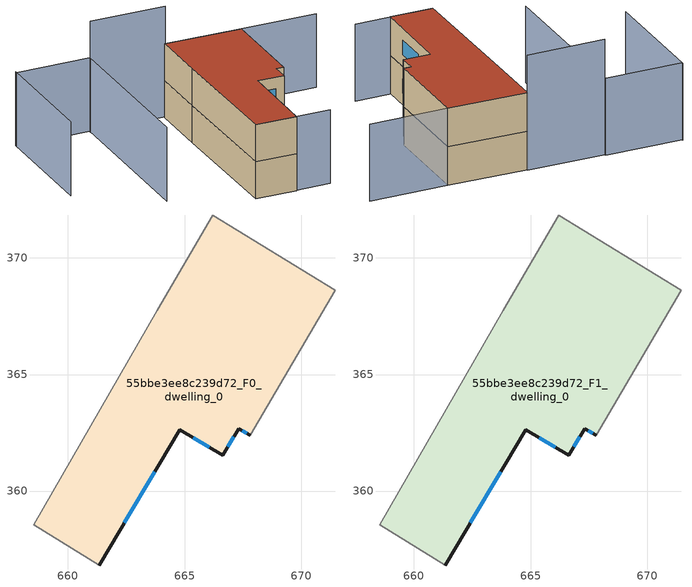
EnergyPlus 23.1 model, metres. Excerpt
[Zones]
55bbe3ee8c239d72_F0_dwelling_0
 floor ground (EU_floor_Construction): 671.47,368.61 667.81,362.39 667.32,362.68 666.64,361.54 664.81,362.64 661.34,356.83 658.53,358.56 663.82,367.76 666.22,371.84 z0
 wall outside (EU_wall_Construction): 661.34,356.83 664.81,362.64 666.64,361.54 667.32,362.68 667.81,362.39 z0:3
 wall adiabatic (EU_wall_Construction): 667.81,362.39 671.47,368.61 666.22,371.84 663.82,367.76 658.53,358.56 661.34,356.83 z0:3
 window (EU_Window_Construction): 667.47,362.59 667.66,362.48 / 666.85,361.9 667.11,362.33 / 665.38,362.3 666.07,361.88 / 662.42,358.64 663.72,360.83 z0.93:2.07
55bbe3ee8c239d72_F1_dwelling_0
 floor to 55bbe3ee8c239d72_F0_dwelling_0 (EU_floor_Construction): 671.47,368.61 667.81,362.39 667.32,362.68 666.64,361.54 664.81,362.64 661.34,356.83 658.52,358.56 663.82,367.76 666.22,371.84 z3
 wall outside (EU_wall_Construction): 661.34,356.83 664.81,362.64 666.64,361.54 667.32,362.68 667.81,362.39 z3:6
 wall adiabatic (EU_wall_Construction): 667.81,362.39 671.47,368.61 666.22,371.84 663.82,367.76 658.53,358.56 661.34,356.83 z3:6
 window (EU_Window_Construction): 667.47,362.59 667.66,362.48 / 666.85,361.9 667.11,362.33 / 665.38,362.3 666.07,361.88 / 662.42,358.64 663.72,360.83 z3.93:5.07
 roof outside (EU_roof_Construction): 667.81,362.39 671.47,368.61 666.22,371.84 663.82,367.76 658.53,358.56 661.34,356.83 664.81,362.64 666.64,361.54 667.32,362.68 z6
shading: 658.53,358.56 663.76,355.48 / 671.47,368.61 676.73,365.52 / 656.06,378.1 661.2,375.08 / 661.2,375.08 654.54,363.76 / 656.12,378.21 651.36,370.1 z0:6; 661.14,374.97 666.37,371.9 z0:9
[Building]
EU S2 Campaign: North Axis=0; Terrain=City; Solar Distribution=FullExterior
[Site:Location]
Montreal-Trudeau.Intl.AP: Latitude=45.4667; Longitude=-73.75; Time Zone=-5; Elevation=36
[SizingPeriod:WeatherFileDays]
AnnualSizingPeriod: Begin Month=1; Begin Day of Month=1; End Month=12; End Day of Month=31; Day of Week for Start Day=Monday; Use Weather File Daylight Saving Period=No; Use Weather File Rain and Snow Indicators=No
[MATERIAL]
EU_InternalMass_Material: Roughness=MediumRough; Thickness=0.1; Conductivity=1; Density=1800; Specific Heat=900; Thermal Absorptance=0.9; Solar Absorptance=0.7; Visible Absorptance=0.7
[MATERIAL:NOMASS] Roughness=MediumRough; Thermal Absorptance=0.9; Solar Absorptance=0.7; Visible Absorptance=0.7
Name | Thermal Resistance
EU_wall_NoMass; EU_floor_NoMass | 1.51479
EU_roof_NoMass | 2.84114
[WINDOWMATERIAL:SIMPLEGLAZINGSYSTEM]
EU_Window_SimpleGlazing: UFactor=3.53504; Solar Heat Gain Coefficient=0.8; Visible Transmittance=0.8
[CONSTRUCTION]
EU_wall_Construction: EU_wall_NoMass
EU_roof_Construction: EU_roof_NoMass
EU_floor_Construction: EU_floor_NoMass
EU_Window_Construction: EU_Window_SimpleGlazing
EU_InternalMass_Construction: EU_InternalMass_Material
[ZONE] Type=1; Multiplier=1; Ceiling Height=autocalculate; Floor Area=autocalculate; Part of Total Floor Area=Yes
Name | Volume
55bbe3ee8c239d72_F0_dwelling_0 | 224.243
55bbe3ee8c239d72_F1_dwelling_0 | 224.244
[INTERNALMASS] Construction=EU_InternalMass_Construction; Surface Area=74.7479
Name | Zone or ZoneList
55bbe3ee8c239d72_F0_dwelling_0_EU_InternalMass | 55bbe3ee8c239d72_F0_dwelling_0
55bbe3ee8c239d72_F1_dwelling_0_EU_InternalMass | 55bbe3ee8c239d72_F1_dwelling_0
[OTHEREQUIPMENT] Fuel Type=Electricity; Design Level Calculation Method=Watts/Area; Power per Zone Floor Area=1; Fraction Latent=0; Fraction Radiant=0; Fraction Lost=0; Carbon Dioxide Generation Rate=0; EndUse Subcategory=EU_Step8_InternalGains
Name | Zone or ZoneList or Space or SpaceList | Schedule
EU_Step8_InternalGain_55bbe3ee8c239d72_F0_dwelling_0_f000 | 55bbe3ee8c239d72_F0_dwelling_0 | EU_Step8_GainSchedule_55bbe3ee8c239d72_F0_dwelling_0_f000
EU_Step8_InternalGain_55bbe3ee8c239d72_F1_dwelling_0_f000 | 55bbe3ee8c239d72_F1_dwelling_0 | EU_Step8_GainSchedule_55bbe3ee8c239d72_F1_dwelling_0_f000
[ZONEVENTILATION:DESIGNFLOWRATE] Schedule=EU_AlwaysOn; Design Flow Rate Calculation Method=AirChanges/Hour; Air Changes per Hour=0.775154; Ventilation Type=Natural; Fan Pressure Rise=0; Fan Total Efficiency=1; Constant Term Coefficient=1; Temperature Term Coefficient=0; Velocity Term Coefficient=0; Velocity Squared Term Coefficient=0; Minimum Indoor Temperature=-100; Maximum Indoor Temperature=100; Delta Temperature=-100; Minimum Outdoor Temperature=-100; Maximum Outdoor Temperature=100; Maximum Wind Speed=40
Name | Zone or ZoneList or Space or SpaceList
EU_ConstantAir_55bbe3ee8c239d72_F0_dwelling_0 | 55bbe3ee8c239d72_F0_dwelling_0
EU_ConstantAir_55bbe3ee8c239d72_F1_dwelling_0 | 55bbe3ee8c239d72_F1_dwelling_0
[HVACTEMPLATE:THERMOSTAT] Constant Heating Setpoint=20; Constant Cooling Setpoint=50
EU_HeatOnly_55bbe3ee8c239d72_F0_dwelling_0; EU_HeatOnly_55bbe3ee8c239d72_F1_dwelling_0
[HVACTEMPLATE:ZONE:IDEALLOADSAIRSYSTEM] System Availability Schedule=EU_AlwaysOn; Maximum Heating Supply Air Temperature=50; Minimum Cooling Supply Air Temperature=13; Maximum Heating Supply Air Humidity Ratio=0.0156; Minimum Cooling Supply Air Humidity Ratio=0.0077; Heating Limit=NoLimit; Cooling Limit=NoLimit; Heating Availability Schedule=EU_AlwaysOn; Cooling Availability Schedule=EU_CoolingOff; Dehumidification Control Type=ConstantSensibleHeatRatio; Cooling Sensible Heat Ratio=0.7; Dehumidification Setpoint=60; Humidification Control Type=None; Humidification Setpoint=30; Outdoor Air Method=None; Outdoor Air Flow Rate per Person=0.00944; Outdoor Air Flow Rate per Zone Floor Area=0; Outdoor Air Flow Rate per Zone=0; Demand Controlled Ventilation Type=None; Outdoor Air Economizer Type=NoEconomizer; Heat Recovery Type=None; Sensible Heat Recovery Effectiveness=0.7; Latent Heat Recovery Effectiveness=0.65
Name | Template Thermostat
55bbe3ee8c239d72_F0_dwelling_0 | EU_HeatOnly_55bbe3ee8c239d72_F0_dwelling_0
55bbe3ee8c239d72_F1_dwelling_0 | EU_HeatOnly_55bbe3ee8c239d72_F1_dwelling_0
[SIZING:ZONE] Zone Cooling Design Supply Air Temperature Input Method=SupplyAirTemperature; Zone Cooling Design Supply Air Temperature=13; Zone Heating Design Supply Air Temperature Input Method=SupplyAirTemperature; Zone Heating Design Supply Air Temperature=50; Zone Cooling Design Supply Air Humidity Ratio=0.008; Zone Heating Design Supply Air Humidity Ratio=0.008; Cooling Design Air Flow Method=DesignDay; Cooling Design Air Flow Rate=0; Cooling Minimum Air Flow per Zone Floor Area=0.000762; Cooling Minimum Air Flow=0; Cooling Minimum Air Flow Fraction=0.2; Heating Design Air Flow Method=DesignDay; Heating Design Air Flow Rate=0; Heating Maximum Air Flow per Zone Floor Area=0.002032; Heating Maximum Air Flow=0.141576; Heating Maximum Air Flow Fraction=0.3; Account for Dedicated Outdoor Air System=No; Dedicated Outdoor Air System Control Strategy=NeutralSupplyAir; Dedicated Outdoor Air Low Setpoint Temperature for Design=autosize; Dedicated Outdoor Air High Setpoint Temperature for Design=autosize; Zone Load Sizing Method=Sensible Load Only No Latent Load; Zone Latent Cooling Design Supply Air Humidity Ratio Input Method=HumidityRatioDifference; Zone Cooling Design Supply Air Humidity Ratio Difference=0.005; Zone Latent Heating Design Supply Air Humidity Ratio Input Method=HumidityRatioDifference; Zone Humidification Design Supply Air Humidity Ratio Difference=0.005
55bbe3ee8c239d72_F0_dwelling_0; 55bbe3ee8c239d72_F1_dwelling_0
[SCHEDULE:CONSTANT]
Name | Hourly Value
EU_AlwaysOn | 1
EU_CoolingOff | 0
[SCHEDULE:FILE] Column Number=1; Rows to Skip at Top=0; Number of Hours of Data=8760; Column Separator=Comma; Interpolate to Timestep=No; Minutes per Item=60; Adjust Schedule for Daylight Savings=Yes
Name | File
EU_Step8_GainSchedule_55bbe3ee8c239d72_F0_dwelling_0_f000 | ../../schedules/55bbe3ee8c239d72/55bbe3ee8c239d72_F0_dwelling_0_f000_gain.csv
EU_Step8_GainSchedule_55bbe3ee8c239d72_F1_dwelling_0_f000 | ../../schedules/55bbe3ee8c239d72/55bbe3ee8c239d72_F1_dwelling_0_f000_gain.csv
